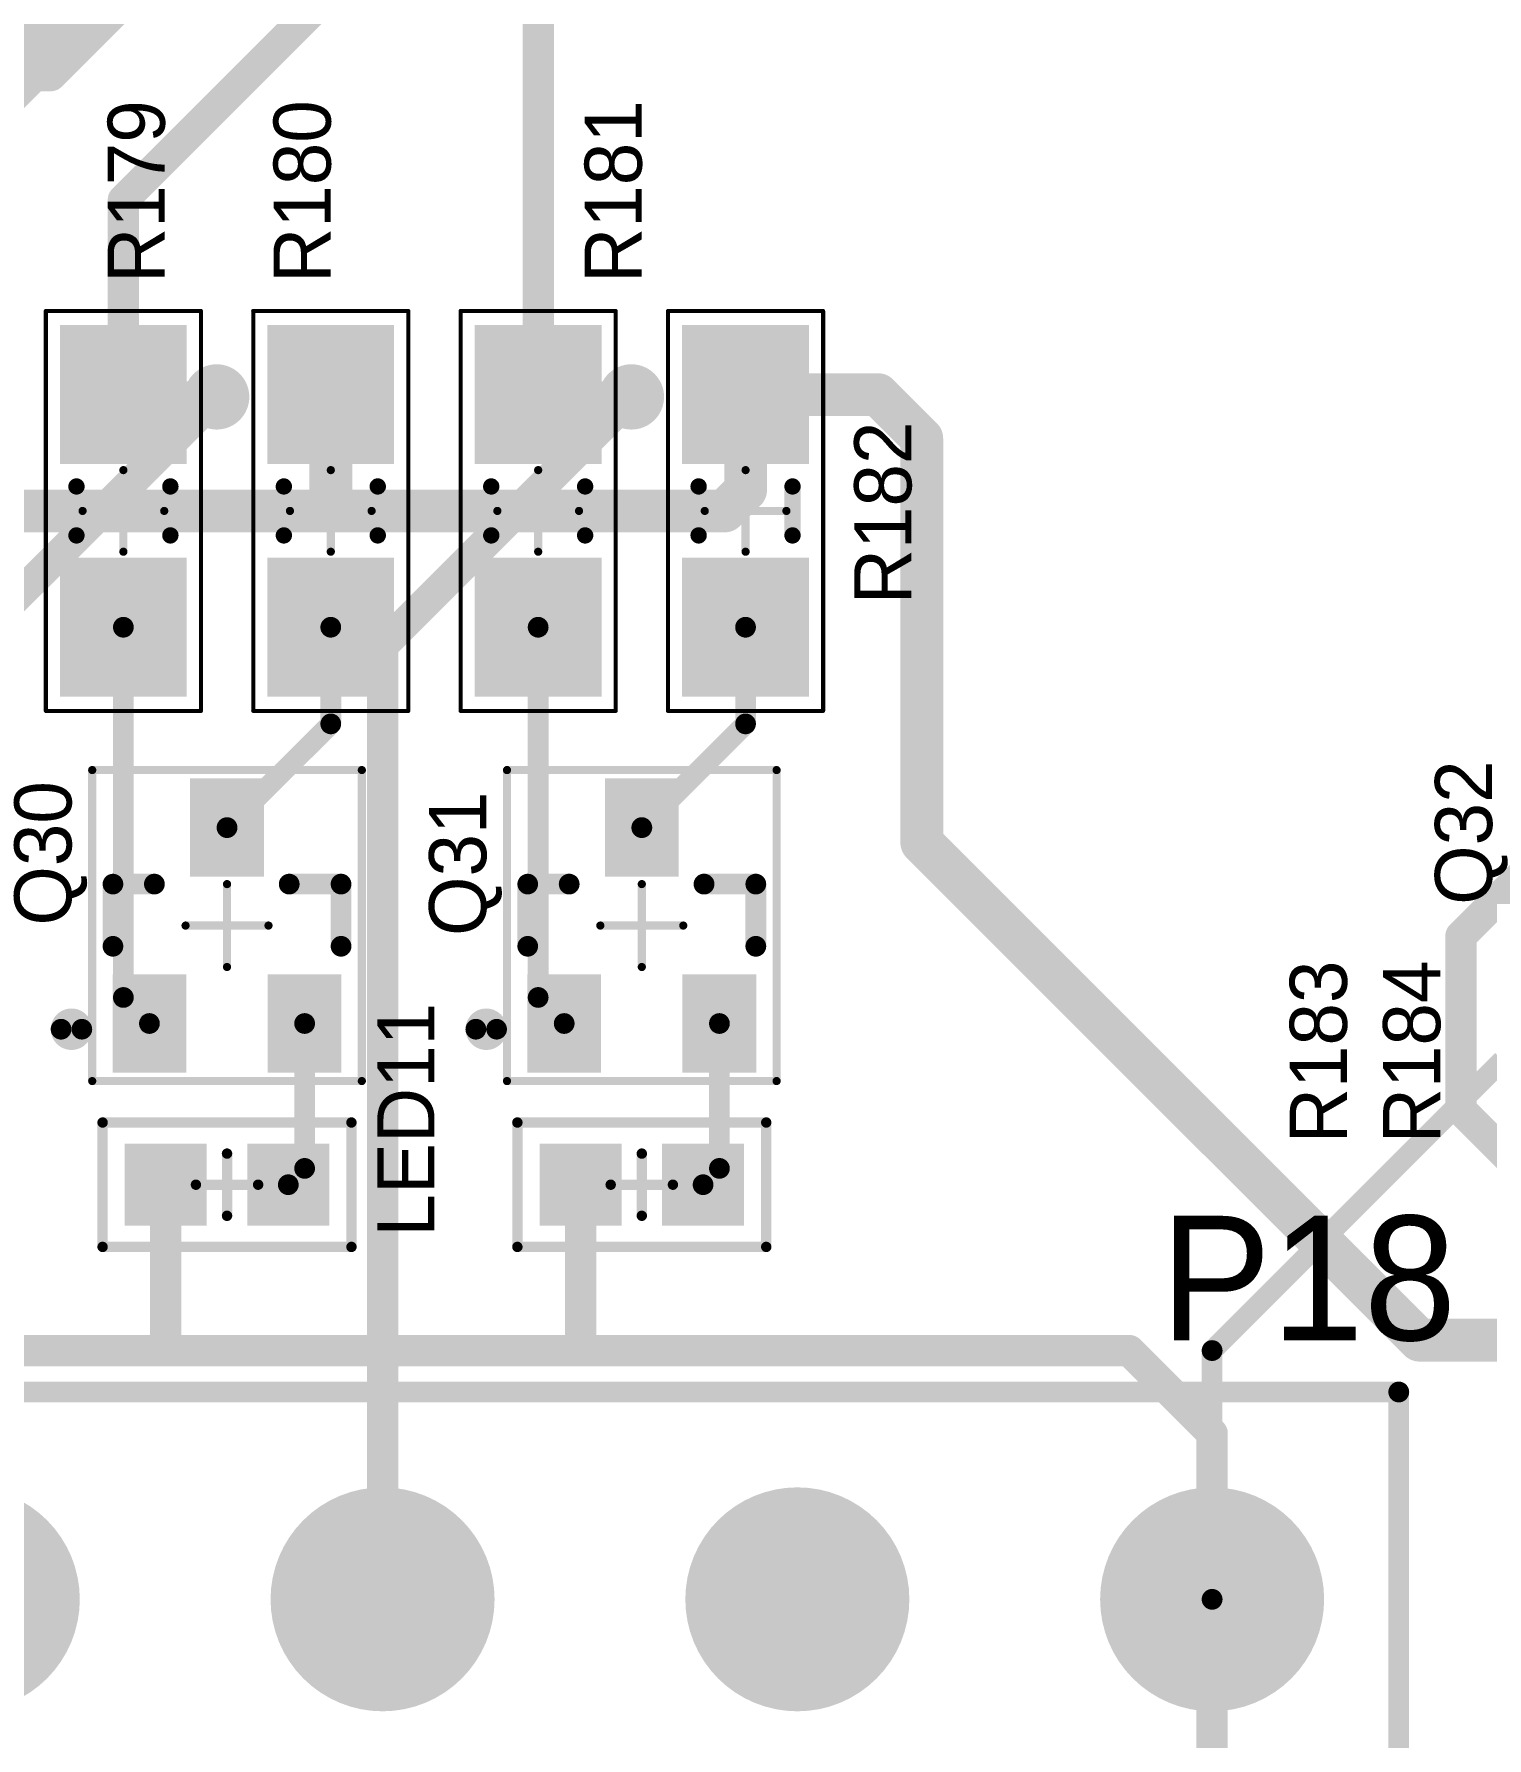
# Model space of a CAD drawing. Header units: millimetres. Extents: x 37 to 246, y 26 to 184.
# Drawn here: x 66.22 to 84.01, y 37.67 to 58.55 of the extents above; entities that cross this region are included whole.
import ezdxf

# ---------------------------------------------------------------- set-up
doc = ezdxf.new("R2010")
doc.units = ezdxf.units.MM
for name, color, linetype in [('BottomLayer', 5, 'Continuous'), ('BottomSolder', 6, 'Continuous'), ('Mechanical15', 56, 'Continuous'), ('MultiLayer', 9, 'Continuous'), ('PadHoleLayer', 156, 'Continuous'), ('TopLayer', 1, 'Continuous'), ('TopOverlay', 2, 'Continuous'), ('TopPaste', 8, 'Continuous'), ('TopSolder', 216, 'Continuous'), ('ViaHoleLayer', 16, 'Continuous')]:
    doc.layers.add(name, color=color, linetype=linetype)

msp = doc.modelspace()

# ---------------------------------------------------------------- linework, layer by layer
at = {"layer": 'BottomLayer'}
for points, const_width in [([(64.77, 57.023), (71.12, 63.373)], 1), ([(65.405, 51.054), (68.453, 54.102)], 0.384), ([(70.485, 51.054), (73.533, 54.102)], 0.384), ([(70.485, 39.37), (70.485, 51.054)], 0.384), ([(80.645, 42.418), (84.201, 45.974)], 0.254), ([(80.645, 39.37), (80.645, 42.418)], 0.254)]:
    msp.add_lwpolyline(points, dxfattribs=dict(at, const_width=const_width))
for points, const_width in [([(68.253, 54.102, 1), (68.653, 54.102, 1)], 0.4), ([(73.333, 54.102, 1), (73.733, 54.102, 1)], 0.4), ([(68.357, 54.102, 1), (68.549, 54.102, 1)], 0.192), ([(73.437, 54.102, 1), (73.629, 54.102, 1)], 0.192), ([(70.389, 51.054, 1), (70.581, 51.054, 1)], 0.192), ([(70.389, 51.054, 1), (70.581, 51.054, 1)], 0.192), ([(80.581, 42.418, 1), (80.709, 42.418, 1)], 0.127), ([(80.581, 42.418, 1), (80.709, 42.418, 1)], 0.127), ([(64.77, 39.37, 1), (66.04, 39.37, 1)], 1.27), ([(69.85, 39.37, 1), (71.12, 39.37, 1)], 1.27), ([(74.93, 39.37, 1), (76.2, 39.37, 1)], 1.27), ([(80.01, 39.37, 1), (81.28, 39.37, 1)], 1.27), ([(70.389, 39.37, 1), (70.581, 39.37, 1)], 0.192), ([(80.581, 39.37, 1), (80.709, 39.37, 1)], 0.127)]:
    msp.add_lwpolyline(points, format="xyb", close=True, dxfattribs=dict(at, const_width=const_width))
at = {"layer": 'BottomSolder', "const_width": 1.372}
for points in [[(64.719, 39.37, 1), (66.091, 39.37, 1)], [(69.799, 39.37, 1), (71.171, 39.37, 1)], [(74.879, 39.37, 1), (76.251, 39.37, 1)], [(79.959, 39.37, 1), (81.331, 39.37, 1)]]:
    msp.add_lwpolyline(points, format="xyb", close=True, dxfattribs=at)
at = {"layer": 'Mechanical15'}
for points, const_width in [([(66.361, 55.155), (68.261, 55.155)], 0.05), ([(66.361, 50.255), (66.361, 55.155)], 0.05), ([(68.261, 50.255), (68.261, 55.155)], 0.05), ([(68.901, 55.155), (70.801, 55.155)], 0.05), ([(68.901, 50.255), (68.901, 55.155)], 0.05), ([(70.801, 50.255), (70.801, 55.155)], 0.05), ([(71.441, 50.255), (71.441, 55.155)], 0.05), ([(71.441, 55.155), (73.341, 55.155)], 0.05), ([(73.341, 50.255), (73.341, 55.155)], 0.05), ([(73.981, 50.255), (73.981, 55.155)], 0.05), ([(73.981, 55.155), (75.881, 55.155)], 0.05), ([(75.881, 50.255), (75.881, 55.155)], 0.05), ([(67.311, 52.205), (67.311, 53.205)], 0.1), ([(69.851, 52.205), (69.851, 53.205)], 0.1), ([(72.391, 52.205), (72.391, 53.205)], 0.1), ([(74.931, 52.205), (74.931, 53.205)], 0.1), ([(66.811, 52.705), (67.811, 52.705)], 0.1), ([(69.351, 52.705), (70.351, 52.705)], 0.1), ([(71.891, 52.705), (72.891, 52.705)], 0.1), ([(74.431, 52.705), (75.431, 52.705)], 0.1), ([(66.361, 50.255), (68.261, 50.255)], 0.05), ([(68.901, 50.255), (70.801, 50.255)], 0.05), ([(71.441, 50.255), (73.341, 50.255)], 0.05), ([(73.981, 50.255), (75.881, 50.255)], 0.05), ([(66.929, 49.53), (70.231, 49.53)], 0.1), ([(66.929, 45.72), (66.929, 49.53)], 0.1), ([(70.231, 45.72), (70.231, 49.53)], 0.1), ([(72.009, 49.53), (75.311, 49.53)], 0.1), ([(72.009, 45.72), (72.009, 49.53)], 0.1), ([(75.311, 45.72), (75.311, 49.53)], 0.1), ([(68.58, 47.117), (68.58, 48.133)], 0.1), ([(73.66, 47.117), (73.66, 48.133)], 0.1), ([(68.072, 47.625), (69.088, 47.625)], 0.1), ([(73.152, 47.625), (74.168, 47.625)], 0.1), ([(66.929, 45.72), (70.231, 45.72)], 0.1), ([(72.009, 45.72), (75.311, 45.72)], 0.1), ([(67.056, 45.212), (70.104, 45.212)], 0.127), ([(67.056, 43.688), (67.056, 45.212)], 0.127), ([(70.104, 43.688), (70.104, 45.212)], 0.127), ([(72.136, 45.212), (75.184, 45.212)], 0.127), ([(72.136, 43.688), (72.136, 45.212)], 0.127), ([(75.184, 43.688), (75.184, 45.212)], 0.127), ([(68.58, 44.069), (68.58, 44.831)], 0.127), ([(73.66, 44.069), (73.66, 44.831)], 0.127), ([(68.199, 44.45), (68.961, 44.45)], 0.127), ([(73.279, 44.45), (74.041, 44.45)], 0.127), ([(67.056, 43.688), (70.104, 43.688)], 0.127), ([(72.136, 43.688), (75.184, 43.688)], 0.127)]:
    msp.add_lwpolyline(points, dxfattribs=dict(at, const_width=const_width))
for points, const_width in [([(66.348, 55.155, 1), (66.373, 55.155, 1)], 0.025), ([(66.348, 55.155, 1), (66.373, 55.155, 1)], 0.025), ([(68.248, 55.155, 1), (68.273, 55.155, 1)], 0.025), ([(68.248, 55.155, 1), (68.273, 55.155, 1)], 0.025), ([(68.888, 55.155, 1), (68.913, 55.155, 1)], 0.025), ([(68.888, 55.155, 1), (68.913, 55.155, 1)], 0.025), ([(70.788, 55.155, 1), (70.813, 55.155, 1)], 0.025), ([(70.788, 55.155, 1), (70.813, 55.155, 1)], 0.025), ([(71.428, 55.155, 1), (71.453, 55.155, 1)], 0.025), ([(71.428, 55.155, 1), (71.453, 55.155, 1)], 0.025), ([(73.328, 55.155, 1), (73.353, 55.155, 1)], 0.025), ([(73.328, 55.155, 1), (73.353, 55.155, 1)], 0.025), ([(73.968, 55.155, 1), (73.993, 55.155, 1)], 0.025), ([(73.968, 55.155, 1), (73.993, 55.155, 1)], 0.025), ([(75.868, 55.155, 1), (75.893, 55.155, 1)], 0.025), ([(75.868, 55.155, 1), (75.893, 55.155, 1)], 0.025), ([(67.286, 53.205, 1), (67.336, 53.205, 1)], 0.05), ([(69.826, 53.205, 1), (69.876, 53.205, 1)], 0.05), ([(72.366, 53.205, 1), (72.416, 53.205, 1)], 0.05), ([(74.906, 53.205, 1), (74.956, 53.205, 1)], 0.05), ([(66.786, 52.705, 1), (66.836, 52.705, 1)], 0.05), ([(67.786, 52.705, 1), (67.836, 52.705, 1)], 0.05), ([(69.326, 52.705, 1), (69.376, 52.705, 1)], 0.05), ([(70.326, 52.705, 1), (70.376, 52.705, 1)], 0.05), ([(71.866, 52.705, 1), (71.916, 52.705, 1)], 0.05), ([(72.866, 52.705, 1), (72.916, 52.705, 1)], 0.05), ([(74.406, 52.705, 1), (74.456, 52.705, 1)], 0.05), ([(75.406, 52.705, 1), (75.456, 52.705, 1)], 0.05), ([(67.286, 52.205, 1), (67.336, 52.205, 1)], 0.05), ([(69.826, 52.205, 1), (69.876, 52.205, 1)], 0.05), ([(72.366, 52.205, 1), (72.416, 52.205, 1)], 0.05), ([(74.906, 52.205, 1), (74.956, 52.205, 1)], 0.05), ([(66.348, 50.255, 1), (66.373, 50.255, 1)], 0.025), ([(66.348, 50.255, 1), (66.373, 50.255, 1)], 0.025), ([(68.248, 50.255, 1), (68.273, 50.255, 1)], 0.025), ([(68.248, 50.255, 1), (68.273, 50.255, 1)], 0.025), ([(68.888, 50.255, 1), (68.913, 50.255, 1)], 0.025), ([(68.888, 50.255, 1), (68.913, 50.255, 1)], 0.025), ([(70.788, 50.255, 1), (70.813, 50.255, 1)], 0.025), ([(70.788, 50.255, 1), (70.813, 50.255, 1)], 0.025), ([(71.428, 50.255, 1), (71.453, 50.255, 1)], 0.025), ([(71.428, 50.255, 1), (71.453, 50.255, 1)], 0.025), ([(73.328, 50.255, 1), (73.353, 50.255, 1)], 0.025), ([(73.328, 50.255, 1), (73.353, 50.255, 1)], 0.025), ([(73.968, 50.255, 1), (73.993, 50.255, 1)], 0.025), ([(73.968, 50.255, 1), (73.993, 50.255, 1)], 0.025), ([(75.868, 50.255, 1), (75.893, 50.255, 1)], 0.025), ([(75.868, 50.255, 1), (75.893, 50.255, 1)], 0.025), ([(66.904, 49.53, 1), (66.954, 49.53, 1)], 0.05), ([(66.904, 49.53, 1), (66.954, 49.53, 1)], 0.05), ([(70.206, 49.53, 1), (70.256, 49.53, 1)], 0.05), ([(70.206, 49.53, 1), (70.256, 49.53, 1)], 0.05), ([(71.984, 49.53, 1), (72.034, 49.53, 1)], 0.05), ([(71.984, 49.53, 1), (72.034, 49.53, 1)], 0.05), ([(75.286, 49.53, 1), (75.336, 49.53, 1)], 0.05), ([(75.286, 49.53, 1), (75.336, 49.53, 1)], 0.05), ([(68.555, 48.133, 1), (68.605, 48.133, 1)], 0.05), ([(73.635, 48.133, 1), (73.685, 48.133, 1)], 0.05), ([(68.047, 47.625, 1), (68.097, 47.625, 1)], 0.05), ([(69.063, 47.625, 1), (69.113, 47.625, 1)], 0.05), ([(73.127, 47.625, 1), (73.177, 47.625, 1)], 0.05), ([(74.143, 47.625, 1), (74.193, 47.625, 1)], 0.05), ([(68.555, 47.117, 1), (68.605, 47.117, 1)], 0.05), ([(73.635, 47.117, 1), (73.685, 47.117, 1)], 0.05), ([(66.904, 45.72, 1), (66.954, 45.72, 1)], 0.05), ([(66.904, 45.72, 1), (66.954, 45.72, 1)], 0.05), ([(70.206, 45.72, 1), (70.256, 45.72, 1)], 0.05), ([(70.206, 45.72, 1), (70.256, 45.72, 1)], 0.05), ([(71.984, 45.72, 1), (72.034, 45.72, 1)], 0.05), ([(71.984, 45.72, 1), (72.034, 45.72, 1)], 0.05), ([(75.286, 45.72, 1), (75.336, 45.72, 1)], 0.05), ([(75.286, 45.72, 1), (75.336, 45.72, 1)], 0.05), ([(67.024, 45.212, 1), (67.088, 45.212, 1)], 0.0635), ([(67.024, 45.212, 1), (67.088, 45.212, 1)], 0.0635), ([(70.072, 45.212, 1), (70.136, 45.212, 1)], 0.0635), ([(70.072, 45.212, 1), (70.136, 45.212, 1)], 0.0635), ([(72.104, 45.212, 1), (72.168, 45.212, 1)], 0.0635), ([(72.104, 45.212, 1), (72.168, 45.212, 1)], 0.0635), ([(75.152, 45.212, 1), (75.216, 45.212, 1)], 0.0635), ([(75.152, 45.212, 1), (75.216, 45.212, 1)], 0.0635), ([(68.548, 44.831, 1), (68.612, 44.831, 1)], 0.0635), ([(73.628, 44.831, 1), (73.692, 44.831, 1)], 0.0635), ([(68.167, 44.45, 1), (68.231, 44.45, 1)], 0.0635), ([(68.929, 44.45, 1), (68.993, 44.45, 1)], 0.0635), ([(73.247, 44.45, 1), (73.311, 44.45, 1)], 0.0635), ([(74.009, 44.45, 1), (74.073, 44.45, 1)], 0.0635), ([(68.548, 44.069, 1), (68.612, 44.069, 1)], 0.0635), ([(73.628, 44.069, 1), (73.692, 44.069, 1)], 0.0635), ([(67.024, 43.688, 1), (67.088, 43.688, 1)], 0.0635), ([(67.024, 43.688, 1), (67.088, 43.688, 1)], 0.0635), ([(70.072, 43.688, 1), (70.136, 43.688, 1)], 0.0635), ([(70.072, 43.688, 1), (70.136, 43.688, 1)], 0.0635), ([(72.104, 43.688, 1), (72.168, 43.688, 1)], 0.0635), ([(72.104, 43.688, 1), (72.168, 43.688, 1)], 0.0635), ([(75.152, 43.688, 1), (75.216, 43.688, 1)], 0.0635), ([(75.152, 43.688, 1), (75.216, 43.688, 1)], 0.0635)]:
    msp.add_lwpolyline(points, format="xyb", close=True, dxfattribs=dict(at, const_width=const_width))
at = {"layer": 'MultiLayer', "const_width": 0.4}
for points in [[(68.253, 54.102, 1), (68.653, 54.102, 1)], [(73.333, 54.102, 1), (73.733, 54.102, 1)]]:
    msp.add_lwpolyline(points, format="xyb", close=True, dxfattribs=at)
at = {"layer": 'PadHoleLayer', "const_width": 0.8}
for points in [[(70.085, 39.37, 1), (70.885, 39.37, 1)], [(75.165, 39.37, 1), (75.965, 39.37, 1)], [(80.245, 39.37, 1), (81.045, 39.37, 1)]]:
    msp.add_lwpolyline(points, format="xyb", close=True, dxfattribs=at)
at = {"layer": 'TopLayer'}
for points, const_width in [([(67.311, 56.516), (82.55, 71.755)], 0.384), ([(66.421, 58.039), (76.835, 68.453)], 0.384), ([(72.391, 54.13), (72.391, 59.056)], 0.384), ([(64.008, 58.039), (66.421, 58.039)], 0.384), ([(67.311, 54.13), (67.311, 56.516)], 0.384), ([(67.339, 54.102), (68.453, 54.102)], 0.384), ([(69.851, 52.706), (69.851, 54.13)], 0.524), ([(72.419, 54.102), (73.533, 54.102)], 0.384), ([(74.931, 52.96), (74.931, 54.13)], 0.524), ([(74.931, 54.13), (76.553, 54.13)], 0.524), ([(76.553, 54.13), (77.089, 53.594)], 0.524), ([(77.089, 48.641), (77.089, 53.594)], 0.524), ([(74.676, 52.705), (74.931, 52.96)], 0.524), ([(64.643, 52.705), (69.85, 52.705)], 0.524), ([(69.85, 52.705), (69.851, 52.706)], 0.524), ([(69.85, 52.705), (74.676, 52.705)], 0.524), ([(67.311, 46.744), (67.311, 51.28)], 0.254), ([(69.851, 50.096), (69.851, 51.28)], 0.254), ([(72.391, 46.744), (72.391, 51.28)], 0.254), ([(74.931, 50.096), (74.931, 51.28)], 0.254), ([(68.58, 48.825), (69.851, 50.096)], 0.254), ([(73.66, 48.825), (74.931, 50.096)], 0.254), ([(77.089, 48.641), (83.185, 42.545)], 0.524), ([(83.693, 47.498), (84.77, 48.575)], 0.384), ([(83.693, 45.367), (83.693, 47.498)], 0.384), ([(67.311, 46.744), (67.63, 46.425)], 0.254), ([(72.391, 46.744), (72.71, 46.425)], 0.254), ([(69.53, 44.65), (69.53, 46.425)], 0.254), ([(74.61, 44.65), (74.61, 46.425)], 0.254), ([(83.693, 45.367), (85.09, 43.97)], 0.384), ([(69.33, 44.45), (69.53, 44.65)], 0.254), ([(74.41, 44.45), (74.61, 44.65)], 0.254), ([(67.83, 42.43), (67.83, 44.45)], 0.384), ([(72.91, 42.43), (72.91, 44.45)], 0.384), ([(83.185, 42.545), (86.205, 42.545)], 0.524), ([(62.738, 42.418), (67.818, 42.418)], 0.384), ([(67.818, 42.418), (67.83, 42.43)], 0.384), ([(67.818, 42.418), (72.898, 42.418)], 0.384), ([(72.898, 42.418), (72.91, 42.43)], 0.384), ([(72.898, 42.418), (79.629, 42.418)], 0.384), ([(79.629, 42.418), (80.645, 41.402)], 0.384), ([(80.645, 39.37), (80.645, 41.402)], 0.384), ([(80.645, 32.766), (80.645, 39.37)], 0.384)]:
    msp.add_lwpolyline(points, dxfattribs=dict(at, const_width=const_width))
for points, const_width in [([(66.325, 58.039, 1), (66.517, 58.039, 1)], 0.192), ([(66.325, 58.039, 1), (66.517, 58.039, 1)], 0.192), ([(67.215, 56.516, 1), (67.407, 56.516, 1)], 0.192), ([(67.215, 56.516, 1), (67.407, 56.516, 1)], 0.192), ([(68.253, 54.102, 1), (68.653, 54.102, 1)], 0.4), ([(73.333, 54.102, 1), (73.733, 54.102, 1)], 0.4), ([(67.215, 54.13, 1), (67.407, 54.13, 1)], 0.192), ([(67.243, 54.102, 1), (67.435, 54.102, 1)], 0.192), ([(68.357, 54.102, 1), (68.549, 54.102, 1)], 0.192), ([(69.72, 54.13, 1), (69.982, 54.13, 1)], 0.262), ([(72.295, 54.13, 1), (72.487, 54.13, 1)], 0.192), ([(72.323, 54.102, 1), (72.515, 54.102, 1)], 0.192), ([(73.437, 54.102, 1), (73.629, 54.102, 1)], 0.192), ([(74.8, 54.13, 1), (75.062, 54.13, 1)], 0.262), ([(74.8, 54.13, 1), (75.062, 54.13, 1)], 0.262), ([(76.422, 54.13, 1), (76.684, 54.13, 1)], 0.262), ([(76.422, 54.13, 1), (76.684, 54.13, 1)], 0.262), ([(76.958, 53.594, 1), (77.22, 53.594, 1)], 0.262), ([(76.958, 53.594, 1), (77.22, 53.594, 1)], 0.262), ([(74.8, 52.96, 1), (75.062, 52.96, 1)], 0.262), ([(74.8, 52.96, 1), (75.062, 52.96, 1)], 0.262), ([(69.719, 52.705, 1), (69.981, 52.705, 1)], 0.262), ([(69.719, 52.705, 1), (69.981, 52.705, 1)], 0.262), ([(69.719, 52.705, 1), (69.981, 52.705, 1)], 0.262), ([(69.72, 52.706, 1), (69.982, 52.706, 1)], 0.262), ([(69.72, 52.706, 1), (69.982, 52.706, 1)], 0.262), ([(74.545, 52.705, 1), (74.807, 52.705, 1)], 0.262), ([(74.545, 52.705, 1), (74.807, 52.705, 1)], 0.262), ([(67.247, 51.28, 1), (67.374, 51.28, 1)], 0.127), ([(69.787, 51.28, 1), (69.914, 51.28, 1)], 0.127), ([(72.327, 51.28, 1), (72.454, 51.28, 1)], 0.127), ([(74.867, 51.28, 1), (74.994, 51.28, 1)], 0.127), ([(69.787, 50.096, 1), (69.914, 50.096, 1)], 0.127), ([(69.787, 50.096, 1), (69.914, 50.096, 1)], 0.127), ([(74.867, 50.096, 1), (74.994, 50.096, 1)], 0.127), ([(74.867, 50.096, 1), (74.994, 50.096, 1)], 0.127), ([(68.516, 48.825, 1), (68.644, 48.825, 1)], 0.127), ([(73.596, 48.825, 1), (73.724, 48.825, 1)], 0.127), ([(76.958, 48.641, 1), (77.22, 48.641, 1)], 0.262), ([(76.958, 48.641, 1), (77.22, 48.641, 1)], 0.262), ([(83.597, 47.498, 1), (83.789, 47.498, 1)], 0.192), ([(83.597, 47.498, 1), (83.789, 47.498, 1)], 0.192), ([(67.247, 46.744, 1), (67.374, 46.744, 1)], 0.127), ([(67.247, 46.744, 1), (67.374, 46.744, 1)], 0.127), ([(72.327, 46.744, 1), (72.454, 46.744, 1)], 0.127), ([(72.327, 46.744, 1), (72.454, 46.744, 1)], 0.127), ([(67.566, 46.425, 1), (67.693, 46.425, 1)], 0.127), ([(69.467, 46.425, 1), (69.594, 46.425, 1)], 0.127), ([(72.646, 46.425, 1), (72.773, 46.425, 1)], 0.127), ([(74.547, 46.425, 1), (74.674, 46.425, 1)], 0.127), ([(83.597, 45.367, 1), (83.789, 45.367, 1)], 0.192), ([(83.597, 45.367, 1), (83.789, 45.367, 1)], 0.192), ([(69.467, 44.65, 1), (69.594, 44.65, 1)], 0.127), ([(69.467, 44.65, 1), (69.594, 44.65, 1)], 0.127), ([(74.547, 44.65, 1), (74.674, 44.65, 1)], 0.127), ([(74.547, 44.65, 1), (74.674, 44.65, 1)], 0.127), ([(67.734, 44.45, 1), (67.926, 44.45, 1)], 0.192), ([(69.267, 44.45, 1), (69.394, 44.45, 1)], 0.127), ([(72.814, 44.45, 1), (73.006, 44.45, 1)], 0.192), ([(74.347, 44.45, 1), (74.474, 44.45, 1)], 0.127), ([(83.054, 42.545, 1), (83.316, 42.545, 1)], 0.262), ([(83.054, 42.545, 1), (83.316, 42.545, 1)], 0.262), ([(67.722, 42.418, 1), (67.914, 42.418, 1)], 0.192), ([(67.722, 42.418, 1), (67.914, 42.418, 1)], 0.192), ([(67.722, 42.418, 1), (67.914, 42.418, 1)], 0.192), ([(67.734, 42.43, 1), (67.926, 42.43, 1)], 0.192), ([(67.734, 42.43, 1), (67.926, 42.43, 1)], 0.192), ([(72.802, 42.418, 1), (72.994, 42.418, 1)], 0.192), ([(72.802, 42.418, 1), (72.994, 42.418, 1)], 0.192), ([(72.802, 42.418, 1), (72.994, 42.418, 1)], 0.192), ([(72.814, 42.43, 1), (73.006, 42.43, 1)], 0.192), ([(72.814, 42.43, 1), (73.006, 42.43, 1)], 0.192), ([(79.533, 42.418, 1), (79.725, 42.418, 1)], 0.192), ([(79.533, 42.418, 1), (79.725, 42.418, 1)], 0.192), ([(80.549, 41.402, 1), (80.741, 41.402, 1)], 0.192), ([(80.549, 41.402, 1), (80.741, 41.402, 1)], 0.192), ([(64.77, 39.37, 1), (66.04, 39.37, 1)], 1.27), ([(69.85, 39.37, 1), (71.12, 39.37, 1)], 1.27), ([(74.93, 39.37, 1), (76.2, 39.37, 1)], 1.27), ([(80.01, 39.37, 1), (81.28, 39.37, 1)], 1.27), ([(80.549, 39.37, 1), (80.741, 39.37, 1)], 0.192), ([(80.549, 39.37, 1), (80.741, 39.37, 1)], 0.192)]:
    msp.add_lwpolyline(points, format="xyb", close=True, dxfattribs=dict(at, const_width=const_width))
for points in [[(66.636, 53.38), (67.986, 53.38), (66.636, 54.88), (67.986, 54.88)], [(70.526, 54.88), (69.176, 54.88), (70.526, 53.38), (69.176, 53.38)], [(71.716, 53.38), (73.066, 53.38), (71.716, 54.88), (73.066, 54.88)], [(75.606, 54.88), (74.256, 54.88), (75.606, 53.38), (74.256, 53.38)], [(66.636, 50.53), (67.986, 50.53), (66.636, 52.03), (67.986, 52.03)], [(70.526, 52.03), (69.176, 52.03), (70.526, 50.53), (69.176, 50.53)], [(71.716, 50.53), (73.066, 50.53), (71.716, 52.03), (73.066, 52.03)], [(75.606, 52.03), (74.256, 52.03), (75.606, 50.53), (74.256, 50.53)], [(68.93, 48.325), (68.93, 49.325), (68.23, 48.325), (68.23, 49.325)], [(74.01, 48.325), (74.01, 49.325), (73.31, 48.325), (73.31, 49.325)], [(67.98, 45.925), (67.98, 46.925), (67.28, 45.925), (67.28, 46.925)], [(69.88, 45.925), (69.88, 46.925), (69.18, 45.925), (69.18, 46.925)], [(73.06, 45.925), (73.06, 46.925), (72.36, 45.925), (72.36, 46.925)], [(74.96, 45.925), (74.96, 46.925), (74.26, 45.925), (74.26, 46.925)], [(67.43, 44.05), (68.23, 44.05), (67.43, 44.85), (68.23, 44.85)], [(68.93, 44.05), (69.73, 44.05), (68.93, 44.85), (69.73, 44.85)], [(72.51, 44.05), (73.31, 44.05), (72.51, 44.85), (73.31, 44.85)], [(74.01, 44.05), (74.81, 44.05), (74.01, 44.85), (74.81, 44.85)]]:
    msp.add_solid(points, dxfattribs=at)
at = {"layer": 'TopOverlay'}
for points, const_width in [([(66.736, 52.405), (66.736, 53.005)], 0.2), ([(67.886, 52.405), (67.886, 53.005)], 0.2), ([(69.276, 52.405), (69.276, 53.005)], 0.2), ([(70.426, 52.405), (70.426, 53.005)], 0.2), ([(71.816, 52.405), (71.816, 53.005)], 0.2), ([(72.966, 52.405), (72.966, 53.005)], 0.2), ([(74.356, 52.405), (74.356, 53.005)], 0.2), ([(75.506, 52.405), (75.506, 53.005)], 0.2), ([(67.183, 48.133), (67.691, 48.133)], 0.254), ([(67.183, 47.371), (67.183, 48.133)], 0.254), ([(69.342, 48.133), (69.977, 48.133)], 0.254), ([(69.977, 47.371), (69.977, 48.133)], 0.254), ([(72.263, 48.133), (72.771, 48.133)], 0.254), ([(72.263, 47.371), (72.263, 48.133)], 0.254), ([(74.422, 48.133), (75.057, 48.133)], 0.254), ([(75.057, 47.371), (75.057, 48.133)], 0.254), ([(52.959, 41.91), (82.931, 41.91)], 0.254), ([(82.931, 29.91), (82.931, 41.91)], 0.254)]:
    msp.add_lwpolyline(points, dxfattribs=dict(at, const_width=const_width))
for points, const_width in [([(66.686, 53.005, 1), (66.786, 53.005, 1)], 0.1), ([(67.836, 53.005, 1), (67.936, 53.005, 1)], 0.1), ([(69.226, 53.005, 1), (69.326, 53.005, 1)], 0.1), ([(70.376, 53.005, 1), (70.476, 53.005, 1)], 0.1), ([(71.766, 53.005, 1), (71.866, 53.005, 1)], 0.1), ([(72.916, 53.005, 1), (73.016, 53.005, 1)], 0.1), ([(74.306, 53.005, 1), (74.406, 53.005, 1)], 0.1), ([(75.456, 53.005, 1), (75.556, 53.005, 1)], 0.1), ([(66.686, 52.405, 1), (66.786, 52.405, 1)], 0.1), ([(67.836, 52.405, 1), (67.936, 52.405, 1)], 0.1), ([(69.226, 52.405, 1), (69.326, 52.405, 1)], 0.1), ([(70.376, 52.405, 1), (70.476, 52.405, 1)], 0.1), ([(71.766, 52.405, 1), (71.866, 52.405, 1)], 0.1), ([(72.916, 52.405, 1), (73.016, 52.405, 1)], 0.1), ([(74.306, 52.405, 1), (74.406, 52.405, 1)], 0.1), ([(75.456, 52.405, 1), (75.556, 52.405, 1)], 0.1), ([(67.12, 48.133, 1), (67.246, 48.133, 1)], 0.127), ([(67.12, 48.133, 1), (67.246, 48.133, 1)], 0.127), ([(67.627, 48.133, 1), (67.754, 48.133, 1)], 0.127), ([(69.278, 48.133, 1), (69.405, 48.133, 1)], 0.127), ([(69.913, 48.133, 1), (70.04, 48.133, 1)], 0.127), ([(69.913, 48.133, 1), (70.04, 48.133, 1)], 0.127), ([(72.2, 48.133, 1), (72.326, 48.133, 1)], 0.127), ([(72.2, 48.133, 1), (72.326, 48.133, 1)], 0.127), ([(72.707, 48.133, 1), (72.834, 48.133, 1)], 0.127), ([(74.358, 48.133, 1), (74.486, 48.133, 1)], 0.127), ([(74.993, 48.133, 1), (75.12, 48.133, 1)], 0.127), ([(74.993, 48.133, 1), (75.12, 48.133, 1)], 0.127), ([(67.12, 47.371, 1), (67.246, 47.371, 1)], 0.127), ([(69.913, 47.371, 1), (70.04, 47.371, 1)], 0.127), ([(72.2, 47.371, 1), (72.326, 47.371, 1)], 0.127), ([(74.993, 47.371, 1), (75.12, 47.371, 1)], 0.127), ([(66.802, 46.355, 1), (66.548, 46.355, 1)], 0.254), ([(71.882, 46.355, 1), (71.628, 46.355, 1)], 0.254), ([(66.484, 46.355, 1), (66.611, 46.355, 1)], 0.127), ([(66.739, 46.355, 1), (66.865, 46.355, 1)], 0.127), ([(71.564, 46.355, 1), (71.691, 46.355, 1)], 0.127), ([(71.819, 46.355, 1), (71.945, 46.355, 1)], 0.127), ([(82.867, 41.91, 1), (82.995, 41.91, 1)], 0.127), ([(82.867, 41.91, 1), (82.995, 41.91, 1)], 0.127)]:
    msp.add_lwpolyline(points, format="xyb", close=True, dxfattribs=dict(at, const_width=const_width))
at = {"layer": 'TopPaste'}
for points in [[(66.636, 53.38), (67.986, 53.38), (66.636, 54.88), (67.986, 54.88)], [(70.526, 54.88), (69.176, 54.88), (70.526, 53.38), (69.176, 53.38)], [(71.716, 53.38), (73.066, 53.38), (71.716, 54.88), (73.066, 54.88)], [(75.606, 54.88), (74.256, 54.88), (75.606, 53.38), (74.256, 53.38)], [(66.636, 50.53), (67.986, 50.53), (66.636, 52.03), (67.986, 52.03)], [(70.526, 52.03), (69.176, 52.03), (70.526, 50.53), (69.176, 50.53)], [(71.716, 50.53), (73.066, 50.53), (71.716, 52.03), (73.066, 52.03)], [(75.606, 52.03), (74.256, 52.03), (75.606, 50.53), (74.256, 50.53)], [(68.93, 48.325), (68.93, 49.325), (68.23, 48.325), (68.23, 49.325)], [(74.01, 48.325), (74.01, 49.325), (73.31, 48.325), (73.31, 49.325)], [(67.98, 45.925), (67.98, 46.925), (67.28, 45.925), (67.28, 46.925)], [(69.88, 45.925), (69.88, 46.925), (69.18, 45.925), (69.18, 46.925)], [(73.06, 45.925), (73.06, 46.925), (72.36, 45.925), (72.36, 46.925)], [(74.96, 45.925), (74.96, 46.925), (74.26, 45.925), (74.26, 46.925)], [(67.43, 44.05), (68.23, 44.05), (67.43, 44.85), (68.23, 44.85)], [(68.93, 44.05), (69.73, 44.05), (68.93, 44.85), (69.73, 44.85)], [(72.51, 44.05), (73.31, 44.05), (72.51, 44.85), (73.31, 44.85)], [(74.01, 44.05), (74.81, 44.05), (74.01, 44.85), (74.81, 44.85)]]:
    msp.add_solid(points, dxfattribs=at)
at = {"layer": 'TopSolder', "const_width": 1.372}
for points in [[(64.719, 39.37, 1), (66.091, 39.37, 1)], [(69.799, 39.37, 1), (71.171, 39.37, 1)], [(74.879, 39.37, 1), (76.251, 39.37, 1)], [(79.959, 39.37, 1), (81.331, 39.37, 1)]]:
    msp.add_lwpolyline(points, format="xyb", close=True, dxfattribs=at)
at = {"layer": 'TopSolder'}
for points in [[(66.534, 53.278), (68.087, 53.278), (66.534, 54.982), (68.087, 54.982)], [(70.627, 54.982), (69.074, 54.982), (70.627, 53.278), (69.074, 53.278)], [(71.614, 53.278), (73.167, 53.278), (71.614, 54.982), (73.167, 54.982)], [(75.707, 54.982), (74.154, 54.982), (75.707, 53.278), (74.154, 53.278)], [(66.534, 50.428), (68.087, 50.428), (66.534, 52.132), (68.087, 52.132)], [(70.627, 52.132), (69.074, 52.132), (70.627, 50.428), (69.074, 50.428)], [(71.614, 50.428), (73.167, 50.428), (71.614, 52.132), (73.167, 52.132)], [(75.707, 52.132), (74.154, 52.132), (75.707, 50.428), (74.154, 50.428)], [(69.032, 48.223), (69.032, 49.427), (68.128, 48.223), (68.128, 49.427)], [(74.112, 48.223), (74.112, 49.427), (73.208, 48.223), (73.208, 49.427)], [(68.082, 45.823), (68.082, 47.027), (67.178, 45.823), (67.178, 47.027)], [(69.982, 45.823), (69.982, 47.027), (69.078, 45.823), (69.078, 47.027)], [(73.162, 45.823), (73.162, 47.027), (72.258, 45.823), (72.258, 47.027)], [(75.062, 45.823), (75.062, 47.027), (74.158, 45.823), (74.158, 47.027)], [(67.328, 43.948), (68.332, 43.948), (67.328, 44.952), (68.332, 44.952)], [(68.828, 43.948), (69.832, 43.948), (68.828, 44.952), (69.832, 44.952)], [(72.408, 43.948), (73.412, 43.948), (72.408, 44.952), (73.412, 44.952)], [(73.908, 43.948), (74.912, 43.948), (73.908, 44.952), (74.912, 44.952)]]:
    msp.add_solid(points, dxfattribs=at)
at = {"layer": 'ViaHoleLayer', "const_width": 0.2}
for points in [[(68.353, 54.102, 1), (68.553, 54.102, 1)], [(73.433, 54.102, 1), (73.633, 54.102, 1)]]:
    msp.add_lwpolyline(points, format="xyb", close=True, dxfattribs=at)

# ---------------------------------------------------------------- texts
at = {"layer": 'TopOverlay'}
for s, p in [('R179', (67.818, 55.499)), ('R180', (69.85, 55.499)), ('R181', (73.66, 55.499)), ('R182', (76.962, 51.562)), ('Q32', (84.074, 47.879)), ('Q30', (66.675, 47.625)), ('Q31', (71.755, 47.498)), ('R183', (82.296, 44.958)), ('R184', (83.439, 44.958)), ('LED11', (71.12, 43.815))]:
    msp.add_text(s, height=0.7, rotation=90, dxfattribs=at).set_placement(p)
msp.add_text('P18', height=1.524, dxfattribs=at).set_placement((80.01, 42.545))

doc.saveas('drawing.dxf')
